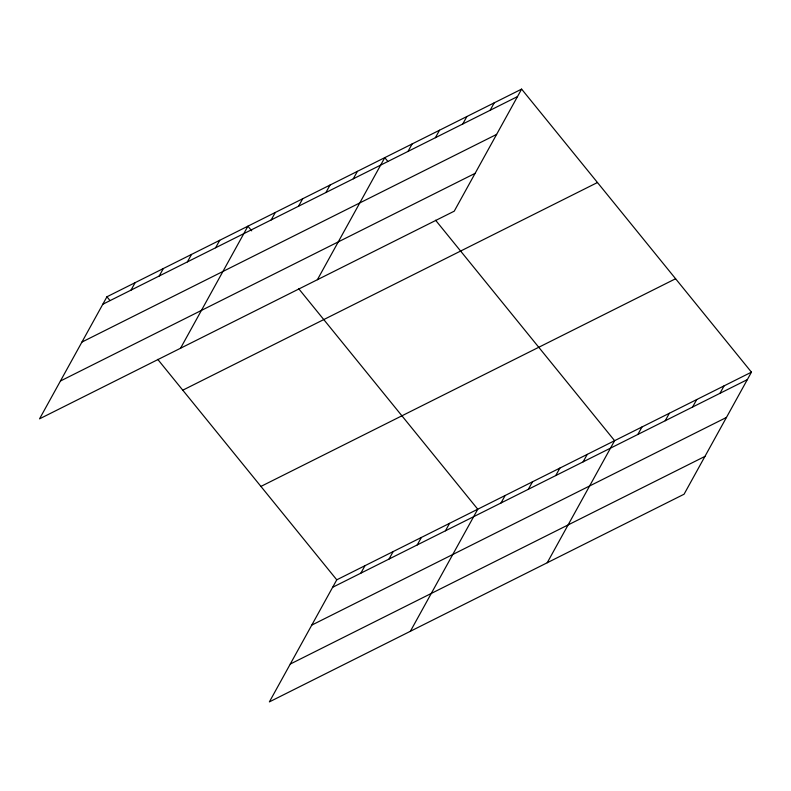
<?xml version="1.0" encoding="UTF-8"?>
<svg xmlns="http://www.w3.org/2000/svg" width="791" height="791" viewBox="0 0 791 791"><rect width="100%" height="100%" fill="white"/><g stroke="black" fill="none" stroke-linecap="round" stroke-linejoin="round"><path stroke-width="1.19" d="M521.615 89.116L106.933 296.783L39.55 418.844L454.232 211.177L521.615 89.116L751.45 372.156L684.067 494.217L269.385 701.884L336.768 579.823L751.45 372.156M131.009 290.129L135.132 282.664M159.209 276.01L163.332 268.545M187.408 261.88L191.531 254.415M215.607 247.761L219.73 240.296M180.546 348.238L247.919 226.177L251.716 230.843M271.175 219.938L275.298 212.472M298.543 206.233L302.666 198.768M325.912 192.52L330.035 185.054M353.28 178.815L357.403 171.35M317.389 279.707L384.772 157.646L387.808 161.384M408.018 151.407L412.141 143.942M435.386 137.703L439.509 130.238M462.755 123.989L466.878 116.524M490.123 110.285L494.246 102.82M360.844 573.168L364.967 565.703M389.043 559.039L393.167 551.574M417.243 544.92L421.366 537.455M445.442 530.801L449.565 523.335M410.381 631.277L477.764 509.216L298.741 288.755M501.01 502.977L505.133 495.512M528.378 489.273L532.501 481.798M555.747 475.559L559.87 468.094M583.115 461.855L587.238 454.39M547.224 562.747L614.607 440.686L435.584 220.224M637.853 434.447L641.976 426.982M665.221 420.743L669.344 413.278M692.59 407.029L696.713 399.564M719.958 393.325L724.081 385.86M102.81 304.248L517.492 96.581M81.938 342.068L496.619 134.401M60.423 381.025L475.104 173.358M182.78 390.181L597.462 182.523M260.921 486.416L675.603 278.748M332.645 587.288L747.327 379.621M311.773 625.108L726.454 417.44M290.257 664.064L704.949 456.397M106.933 296.783L109.969 300.521M157.745 359.361L336.768 579.823"/></g></svg>
